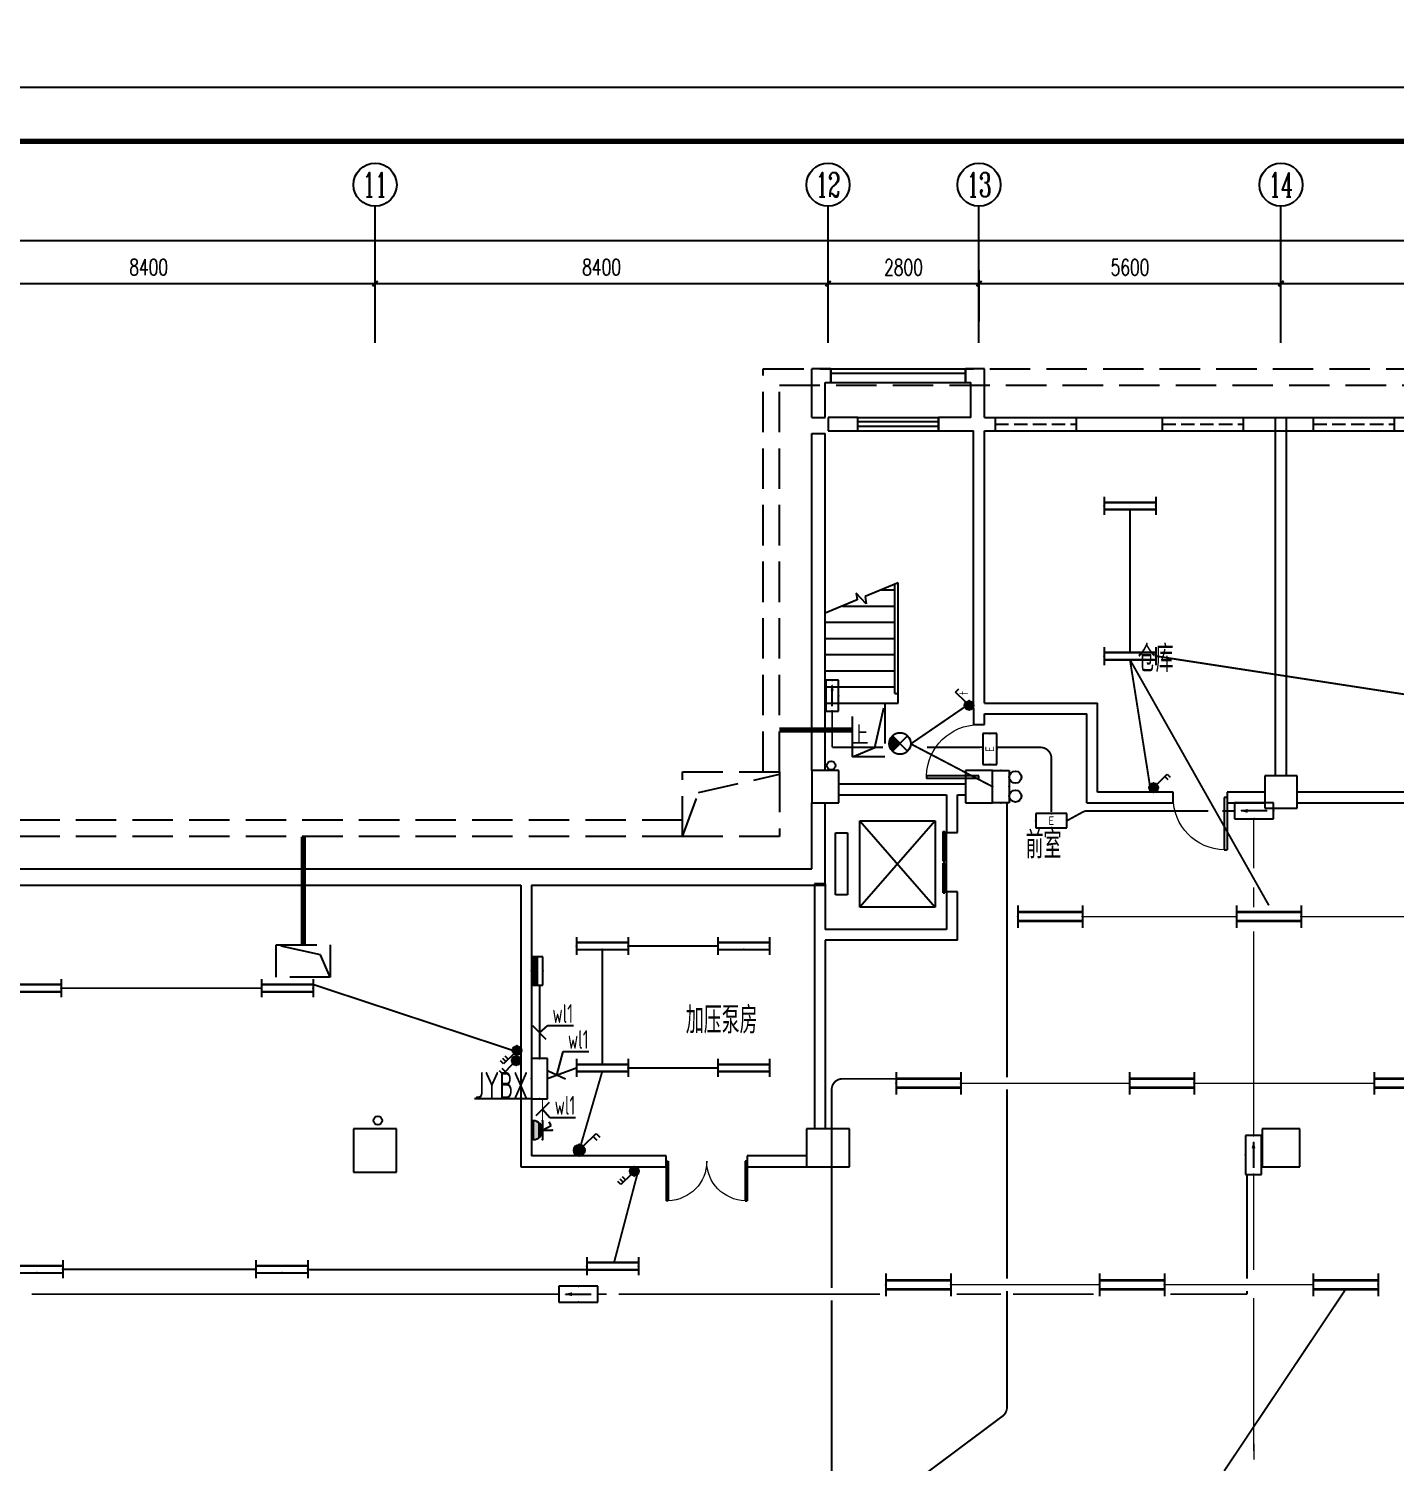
# Model space of a CAD drawing. Extents: x 2166032 to 5302137, y 581493 to 2416206.
# Drawn here: x 2491657 to 2517003, y 1275683 to 1302278 of the extents above; entities that cross this region are included whole.
import ezdxf
from ezdxf.enums import TextEntityAlignment as Align

# ---------------------------------------------------------------- set-up
doc = ezdxf.new("R2010")
doc.units = 0
doc.header["$LTSCALE"] = 1000
doc.header["$MEASUREMENT"] = 0
doc.linetypes.add('DASH', pattern=[0.35, 0.25, -0.1])
for name, color, linetype in [('AXIS', 3, 'Continuous'), ('AXIS_TEXT', 7, 'Continuous'), ('COLUMN', 2, 'Continuous'), ('DIM-照明', 3, 'Continuous'), ('DIM_SYMB', 3, 'Continuous'), ('EQUIP-动力', 3, 'Continuous'), ('EQUIP-照明', 3, 'Continuous'), ('EQUIP-箱柜', 3, 'Continuous'), ('LVTRY', 8, 'Continuous'), ('PUB_TEXT', 7, 'Continuous'), ('PUB_TITLE', 137, 'Continuous'), ('STAIR', 8, 'Continuous'), ('TEL_TEXT', 7, 'Continuous'), ('WALL', 8, 'Continuous'), ('WINDOW', 8, 'Continuous'), ('WIRE-应急', 6, 'DASH'), ('WIRE-照明', 1, 'Continuous'), ('地沟', 8, 'Continuous'), ('屋面', 151, 'Continuous')]:
    doc.layers.add(name, color=color, linetype=linetype)
doc.styles.add('_TCH_AXIS', font='complex_.ttf')
doc.styles.add('_TCH_DIM', font='tssdeng.shx', dxfattribs={"bigfont": 'tssdchn.shx'})
doc.styles.add('_TCH_LABEL', font='!tssdeng.shx', dxfattribs={"bigfont": '!tssdchn.shx'})
doc.styles.add('_TEL_DIM', font='@tssdeng.shx', dxfattribs={"width": 0.8, "height": 3.5, "bigfont": '!tssdchn.shx'})
doc.styles.add('COMPLEX', font='complex_.ttf')
doc.styles.add('DIM_FONT', font='simplex_.ttf', dxfattribs={"width": 0.7})
doc.styles.get("Standard").update_dxf_attribs({"font": 'tssdeng.shx', "bigfont": 'tssdchn.shx'})
doc.styles.add('TSSD_REIN', font='tssdeng.shx', dxfattribs={"width": 0.7, "bigfont": 'tssdchn.shx'})
doc.dimstyles.new('DIMN', dxfattribs={"dimtxt": 300, "dimasz": 100, "dimexe": 250, "dimexo": 300, "dimgap": 150, "dimtad": 1, "dimdec": 0, "dimzin": 0, "dimdsep": 46, "dimtxsty": 'DIM_FONT', "dimblk": 'ARCHTICK', "dimcen": 0.09, "dimclrt": 7, "dimazin": 2, "dimtfac": 1, "dimtdec": 0, "dimtix": 1, "dimtmove": 2, "dimatfit": 3, "dimldrblk": 'ARCHTICK', "dimfxl": 1, "dimtolj": 1, "dimtzin": 0, "dimarcsym": 0})

# ---------------------------------------------------------------- blocks, each defined once
blk = doc.blocks.new('$equip$00001160')
for p, q in [((-1.2, 0.417), (-1.2, -0.417)), ((-1.2, 0.167), (1.2, 0.167)), ((1.2, 0.417), (1.2, -0.417)), ((-1.2, -0.167), (1.2, -0.167))]:
    blk.add_line(p, q)
at = {"const_width": 0.1}
for points in [[(-1.2, 0.167), (1.2, 0.167)], [(-1.2, -0.167), (1.2, -0.167)]]:
    blk.add_lwpolyline(points, dxfattribs=at)
at = {"layer": 'EQUIP-照明'}
for p in [(-1.2, 0), (0, 0.167), (1.2, 0), (0, -0.167)]:
    blk.add_point(p, dxfattribs=at)
at = {"layer": 'EQUIP-照明', "flags": 9}
blk.add_attdef('A', (0, 0), '', height=0.00002, dxfattribs=at)
blk = doc.blocks.new('$equip$00001190')
for p, q in [((-0.354, 0.354), (0.354, -0.354)), ((-0.354, -0.354), (0.354, 0.354))]:
    blk.add_line(p, q)
blk.add_circle((0, 0), 0.5)
for points in [[(-0.177, -0.177), (-0.483, 0.129), (0, 0), (-0.354, 0.354)], [(-0.306, -0.306), (-0.483, -0.129), (-0.177, -0.177), (-0.483, 0.129)], [(-0.354, -0.354), (-0.354, -0.354), (-0.306, -0.306), (-0.483, -0.129)]]:
    blk.add_solid(points)
at = {"flags": 9}
blk.add_attdef('A', (0, 0), '', height=0.00002, dxfattribs=at)
blk = doc.blocks.new('$equip$00001687')
for p, q in [((0.72, 0.6), (-0.72, 0.6)), ((-0.72, 0.6), (-0.72, 0)), ((0.72, 0), (0.72, 0.6)), ((-0.72, 0), (0.72, 0))]:
    blk.add_line(p, q)
at = {"color": 7}
blk.add_line((-0.48, 0.3), (0.48, 0.3), dxfattribs=at)
for p in [(0, 0.6), (-0.72, 0.3), (0, 0), (0.72, 0.3)]:
    blk.add_point(p)
blk.add_solid([(0.24, 0.228), (0.528, 0.3), (0.24, 0.372)])
at = {"layer": 'TEL_TEXT', "style": '_TEL_DIM', "flags": 1}
blk.add_attdef('A', text='', height=0.00002, dxfattribs=at).set_placement((0, 0), align=Align.MIDDLE_CENTER)
blk = doc.blocks.new('$equip$00001822')
for p, q in [((0.147, 0.356), (0.625, 0.833)), ((0.625, 0.833), (0.766, 0.692))]:
    blk.add_line(p, q)
blk.add_circle((0, 0.208), 0.208)
for p in [(-0.208, 0.208), (-0.015, 0.001), (0, 0.417), (0.208, 0.208)]:
    blk.add_point(p)
for points in [[(-0.18, 0.313), (0.18, 0.313), (-0.208, 0.208), (0.208, 0.208)], [(-0.18, 0.104), (0.18, 0.104), (-0.208, 0.208), (0.208, 0.208)], [(-0.104, 0.389), (0.104, 0.389), (-0.18, 0.313), (0.18, 0.313)], [(-0.104, 0.028), (0.104, 0.028), (-0.18, 0.104), (0.18, 0.104)], [(0, 0.417), (0, 0.417), (-0.104, 0.389), (0.104, 0.389)], [(0, 0), (0, 0), (-0.104, 0.028), (0.104, 0.028)]]:
    blk.add_solid(points)
at = {"color": 7, "style": '_TEL_DIM'}
blk.add_attdef('$TEXT$', text='', height=0.4, dxfattribs=at).set_placement((0.581, 0.465), align=Align.MIDDLE_CENTER)
at = {"color": 7, "style": '_TEL_DIM', "flags": 1}
blk.add_attdef('A', text='', height=0.00002, dxfattribs=at).set_placement((0, 0), align=Align.MIDDLE_CENTER)
blk = doc.blocks.new('$equip$00001963')
for p, q in [((0.147, 0.356), (0.625, 0.833)), ((0.512, 0.72), (0.653, 0.579)), ((0.625, 0.833), (0.766, 0.692))]:
    blk.add_line(p, q)
blk.add_circle((0, 0.208), 0.208)
for p in [(-0.208, 0.208), (0, 0.417), (0, 0), (0.208, 0.208)]:
    blk.add_point(p)
for points in [[(-0.18, 0.313), (0.18, 0.313), (-0.208, 0.208), (0.208, 0.208)], [(-0.18, 0.104), (0.18, 0.104), (-0.208, 0.208), (0.208, 0.208)], [(-0.104, 0.389), (0.104, 0.389), (-0.18, 0.313), (0.18, 0.313)], [(-0.104, 0.028), (0.104, 0.028), (-0.18, 0.104), (0.18, 0.104)], [(0, 0.417), (0, 0.417), (-0.104, 0.389), (0.104, 0.389)], [(0, 0), (0, 0), (-0.104, 0.028), (0.104, 0.028)]]:
    blk.add_solid(points)
at = {"layer": 'TEL_TEXT', "style": '_TEL_DIM', "flags": 1}
blk.add_attdef('A', text='', height=0.00002, dxfattribs=at).set_placement((0, 0), align=Align.MIDDLE_CENTER)
blk = doc.blocks.new('$equip$00001413')
for p, q in [((0.75, 0.6), (-0.75, 0.6)), ((-0.75, 0.6), (-0.75, 0)), ((0.75, 0), (0.75, 0.6)), ((-0.75, 0), (0.75, 0))]:
    blk.add_line(p, q)
for p in [(0, 0.6), (-0.75, 0.3), (0, 0), (0.75, 0.3)]:
    blk.add_point(p)
at = {"style": '_TCH_LABEL', "flags": 9}
blk.add_attdef('A', (0, 0), '', height=0.00002, dxfattribs=at)
blk = doc.blocks.new('*X106')
at = {"color": 0}
for p, q in [((-250, 33), (-183, 100)), ((-250, 68), (-218, 100)), ((-247, 0), (-147, 100)), ((-212, 0), (-112, 100)), ((-177, 0), (-77, 100)), ((-141, 0), (-41, 100)), ((-106, 0), (-6, 100)), ((-71, 0), (29, 100)), ((-35, 0), (65, 100)), ((0, 0), (100, 100)), ((35, 0), (135, 100)), ((71, 0), (171, 100)), ((106, 0), (206, 100)), ((141, 0), (241, 100)), ((177, 0), (250, 73)), ((212, 0), (250, 38)), ((247, 0), (250, 3))]:
    blk.add_line(p, q, dxfattribs=at)
blk = doc.blocks.new('$equip$00001414')
for p, q in [((0.75, 0.6), (-0.75, 0.6)), ((-0.75, 0.6), (-0.75, 0)), ((-0.75, 0.3), (0.75, 0.3)), ((-0.75, 0), (0.75, 0)), ((0.75, 0), (0.75, 0.6))]:
    blk.add_line(p, q)
at = {"const_width": 0.3}
blk.add_lwpolyline([(-0.75, 0.15), (0.75, 0.15)], dxfattribs=at)
for p in [(-0.75, 0.3), (0, 0.6), (0, 0), (0.75, 0.3)]:
    blk.add_point(p)
at = {"xscale": 0.00300000000061118, "yscale": 0.00300000000061118, "zscale": 0.003}
blk.add_blockref('*X106', (0, 0), dxfattribs=at)
at = {"style": '_TCH_LABEL', "flags": 9}
blk.add_attdef('A', (0, 0), '', height=0.00002, dxfattribs=at)
blk = doc.blocks.new('$equip$00001493')
for p, q in [((-0.255, 1.052), (-0.441, 0.931)), ((0, 0.589), (-0.255, 1.052)), ((0, 0.589), (0, 1.089)), ((-0.5, 0.589), (0.5, 0.589)), ((-0.5, 0.089), (0.5, 0.089)), ((-0.5, 0.089), (-0.5, -0.011)), ((0.5, 0.089), (0.5, -0.011))]:
    blk.add_line(p, q)
blk.add_arc((0, 0.09), 0.5, 0, 180)
for points in [[(0.433, 0.339), (-0.433, 0.339), (0.5, 0.089), (-0.5, 0.089)], [(0.25, 0.522), (-0.25, 0.522), (0.433, 0.339), (-0.433, 0.339)], [(0, 0.589), (0, 0.589), (0.25, 0.522), (-0.25, 0.522)]]:
    blk.add_solid(points)
at = {"layer": 'EQUIP-照明'}
for p in [(0, 1.089), (-0.5, 0.589), (0, 0.089), (0.5, 0.589)]:
    blk.add_point(p, dxfattribs=at)
at = {"layer": 'EQUIP-照明', "flags": 9}
blk.add_attdef('A', (0, 0), '', height=0.00002, dxfattribs=at)
blk = doc.blocks.new('$equip$00001686')
for p, q in [((0.72, 0.6), (-0.72, 0.6)), ((-0.72, 0.6), (-0.72, 0)), ((0.72, 0), (0.72, 0.6)), ((-0.72, 0), (0.72, 0))]:
    blk.add_line(p, q)
at = {"color": 7}
blk.add_line((-0.48, 0.3), (0.48, 0.3), dxfattribs=at)
for p in [(0, 0.6), (-0.72, 0.3), (0, 0), (0.72, 0.3)]:
    blk.add_point(p)
blk.add_solid([(-0.24, 0.228), (-0.528, 0.3), (-0.24, 0.372)])
at = {"layer": 'TEL_TEXT', "style": '_TEL_DIM', "flags": 1}
blk.add_attdef('A', text='', height=0.00002, dxfattribs=at).set_placement((0, 0), align=Align.MIDDLE_CENTER)
blk = doc.blocks.new('$equip$00001964')
for p, q in [((0.147, 0.356), (0.625, 0.833)), ((0.512, 0.72), (0.653, 0.579)), ((0.625, 0.833), (0.766, 0.692)), ((0.399, 0.607), (0.54, 0.466))]:
    blk.add_line(p, q)
blk.add_circle((0, 0.208), 0.208)
for p in [(-0.208, 0.208), (0, 0.417), (0, 0), (0.208, 0.208)]:
    blk.add_point(p)
for points in [[(-0.18, 0.313), (0.18, 0.313), (-0.208, 0.208), (0.208, 0.208)], [(-0.18, 0.104), (0.18, 0.104), (-0.208, 0.208), (0.208, 0.208)], [(-0.104, 0.389), (0.104, 0.389), (-0.18, 0.313), (0.18, 0.313)], [(-0.104, 0.028), (0.104, 0.028), (-0.18, 0.104), (0.18, 0.104)], [(0, 0.417), (0, 0.417), (-0.104, 0.389), (0.104, 0.389)], [(0, 0), (0, 0), (-0.104, 0.028), (0.104, 0.028)]]:
    blk.add_solid(points)
at = {"layer": 'TEL_TEXT', "style": '_TEL_DIM', "flags": 1}
blk.add_attdef('A', text='', height=0.00002, dxfattribs=at).set_placement((0, 0), align=Align.MIDDLE_CENTER)
blk = doc.blocks.new('$equip_U$00000006')
at = {"color": 3}
for p, q in [((-0.6, 0.624), (0.6, 0.624)), ((-0.6, 0), (-0.6, 0.624)), ((0.6, 0.624), (0.6, 0)), ((0.6, 0), (-0.6, 0))]:
    blk.add_line(p, q, dxfattribs=at)
for centre in [(-0.35, 0.849), (0.35, 0.849)]:
    blk.add_circle(centre, 0.225, dxfattribs=at)
at = {"style": '_TEL_DIM', "flags": 1}
blk.add_attdef('A', text='', height=0.00002, dxfattribs=at).set_placement((0, 0), align=Align.MIDDLE_CENTER)
blk = doc.blocks.new('$equip_U$00000175(20081108-2321)')
for p in [(0, 0.624), (-0.6, 0.312), (0, 0), (0.6, 0.312)]:
    blk.add_point(p)
blk.add_blockref('$equip_U$00000006', (0, 0))
at = {"color": 7, "style": '_TEL_DIM', "flags": 1}
blk.add_attdef('A', text='', height=0.000025, dxfattribs=at).set_placement((0, 0), align=Align.MIDDLE_CENTER)
blk = doc.blocks.new('$equip_U$00000184(许虹剑)')
for p in [(-0.35, 1.074), (0.35, 1.074), (-0.6, 0.312), (0, 0), (0.6, 0.312)]:
    blk.add_point(p)
blk.add_blockref('$equip_U$00000175(20081108-2321)', (0, 0))
at = {"color": 7, "style": '_TEL_DIM', "flags": 1}
blk.add_attdef('A', text='', height=0.000025, dxfattribs=at).set_placement((0, 0), align=Align.MIDDLE_CENTER)
blk = doc.blocks.new('$equip_U$00000360(20081108-2321)')
at = {"ltscale": 5}
for p in [(-0.35, 1.074), (0.35, 1.074), (-0.6, 0.312), (0, 0), (0.6, 0.312)]:
    blk.add_point(p, dxfattribs=at)
blk.add_blockref('$equip_U$00000184(许虹剑)', (0, 0), dxfattribs=at)
at = {"color": 7, "style": '_TEL_DIM', "flags": 1}
blk.add_attdef('A', text='', height=0.000025, dxfattribs=at).set_placement((0, 0), align=Align.MIDDLE_CENTER)
blk = doc.blocks.new('$equip$00001776')
for p, q in [((0.72, 0.66), (-0.72, 0.66)), ((-0.72, 0.66), (-0.72, 0)), ((-0.72, 0), (0.72, 0)), ((0.72, 0), (0.72, 0.66))]:
    blk.add_line(p, q)
for p in [(-0.72, 0.33), (0, 0.66), (0, 0), (0.72, 0.33)]:
    blk.add_point(p)
at = {"color": 7, "style": '_TEL_DIM'}
blk.add_attdef('$TEXT$', text='', height=0.4, dxfattribs=at).set_placement((0, 0.33), align=Align.MIDDLE_CENTER)
at = {"color": 7, "style": '_TEL_DIM', "flags": 1}
blk.add_attdef('A', text='', height=0.00002, dxfattribs=at).set_placement((0, 0), align=Align.MIDDLE_CENTER)
blk = doc.blocks.new('_ArchTick')
at = {"color": 0, "linetype": 'ByBlock', "const_width": 0.4}
blk.add_lwpolyline([(-0.5, -0.5), (0.5, 0.5)], dxfattribs=at)
blk = doc.blocks.new('*D2773')
at = {"layer": 'AXIS', "color": 0, "lineweight": -2}
for p, q in [((2489682, 1296848), (2489682, 1297800)), ((2498082, 1296848), (2498082, 1297800)), ((2489682, 1297550), (2498082, 1297550))]:
    blk.add_line(p, q, dxfattribs=at)
at = {"layer": 'Defpoints', "color": 0}
for p in [(2498082, 1297550), (2489682, 1296548), (2498082, 1296548)]:
    blk.add_point(p, dxfattribs=at)
at = {"layer": 'AXIS', "color": 0, "lineweight": -2, "xscale": 100, "yscale": 100, "zscale": 100, "rotation": 180}
blk.add_blockref('_ArchTick', (2489682, 1297550), dxfattribs=at)
at = {"layer": 'AXIS', "color": 0, "lineweight": -2, "xscale": 100, "yscale": 100, "zscale": 100}
blk.add_blockref('_ArchTick', (2498082, 1297550), dxfattribs=at)
at = {"layer": 'AXIS', "color": 7, "insert": (2493882, 1297854), "char_height": 300, "attachment_point": 5, "style": 'DIM_FONT'}
blk.add_mtext('\\A1;8400', dxfattribs=at)
blk = doc.blocks.new('*D2774')
at = {"layer": 'AXIS', "color": 0, "lineweight": -2}
for p, q in [((2498082, 1296848), (2498082, 1297800)), ((2506482, 1296848), (2506482, 1297800)), ((2498082, 1297550), (2506482, 1297550))]:
    blk.add_line(p, q, dxfattribs=at)
at = {"layer": 'Defpoints', "color": 0}
for p in [(2506482, 1297550), (2498082, 1296548), (2506482, 1296548)]:
    blk.add_point(p, dxfattribs=at)
at = {"layer": 'AXIS', "color": 0, "lineweight": -2, "xscale": 100, "yscale": 100, "zscale": 100, "rotation": 180}
blk.add_blockref('_ArchTick', (2498082, 1297550), dxfattribs=at)
at = {"layer": 'AXIS', "color": 0, "lineweight": -2, "xscale": 100, "yscale": 100, "zscale": 100}
blk.add_blockref('_ArchTick', (2506482, 1297550), dxfattribs=at)
at = {"layer": 'AXIS', "color": 7, "insert": (2502282, 1297854), "char_height": 300, "attachment_point": 5, "style": 'DIM_FONT'}
blk.add_mtext('\\A1;8400', dxfattribs=at)
blk = doc.blocks.new('*D2775')
at = {"layer": 'AXIS', "color": 0, "lineweight": -2}
for p, q in [((2506482, 1296848), (2506482, 1297800)), ((2509282, 1296848), (2509282, 1297800)), ((2506482, 1297550), (2509282, 1297550))]:
    blk.add_line(p, q, dxfattribs=at)
at = {"layer": 'Defpoints', "color": 0}
for p in [(2509282, 1297550), (2506482, 1296548), (2509282, 1296548)]:
    blk.add_point(p, dxfattribs=at)
at = {"layer": 'AXIS', "color": 0, "lineweight": -2, "xscale": 100, "yscale": 100, "zscale": 100, "rotation": 180}
blk.add_blockref('_ArchTick', (2506482, 1297550), dxfattribs=at)
at = {"layer": 'AXIS', "color": 0, "lineweight": -2, "xscale": 100, "yscale": 100, "zscale": 100}
blk.add_blockref('_ArchTick', (2509282, 1297550), dxfattribs=at)
at = {"layer": 'AXIS', "color": 7, "insert": (2507882, 1297851), "char_height": 300, "attachment_point": 5, "style": 'DIM_FONT'}
blk.add_mtext('\\A1;2800', dxfattribs=at)
blk = doc.blocks.new('*D2776')
at = {"layer": 'AXIS', "color": 0, "lineweight": -2}
for p, q in [((2509282, 1296848), (2509282, 1297800)), ((2514882, 1296848), (2514882, 1297800)), ((2509282, 1297550), (2514882, 1297550))]:
    blk.add_line(p, q, dxfattribs=at)
at = {"layer": 'Defpoints', "color": 0}
for p in [(2514882, 1297550), (2509282, 1296548), (2514882, 1296548)]:
    blk.add_point(p, dxfattribs=at)
at = {"layer": 'AXIS', "color": 0, "lineweight": -2, "xscale": 100, "yscale": 100, "zscale": 100, "rotation": 180}
blk.add_blockref('_ArchTick', (2509282, 1297550), dxfattribs=at)
at = {"layer": 'AXIS', "color": 0, "lineweight": -2, "xscale": 100, "yscale": 100, "zscale": 100}
blk.add_blockref('_ArchTick', (2514882, 1297550), dxfattribs=at)
at = {"layer": 'AXIS', "color": 7, "insert": (2512082, 1297851), "char_height": 300, "attachment_point": 5, "style": 'DIM_FONT'}
blk.add_mtext('\\A1;5600', dxfattribs=at)
blk = doc.blocks.new('*D2777')
at = {"layer": 'AXIS', "color": 0, "lineweight": -2}
for p, q in [((2514882, 1296848), (2514882, 1297800)), ((2521482, 1296848), (2521482, 1297800)), ((2514882, 1297550), (2521482, 1297550))]:
    blk.add_line(p, q, dxfattribs=at)
at = {"layer": 'Defpoints', "color": 0}
for p in [(2521482, 1297550), (2514882, 1296548), (2521482, 1296548)]:
    blk.add_point(p, dxfattribs=at)
at = {"layer": 'AXIS', "color": 0, "lineweight": -2, "xscale": 100, "yscale": 100, "zscale": 100, "rotation": 180}
blk.add_blockref('_ArchTick', (2514882, 1297550), dxfattribs=at)
at = {"layer": 'AXIS', "color": 0, "lineweight": -2, "xscale": 100, "yscale": 100, "zscale": 100}
blk.add_blockref('_ArchTick', (2521482, 1297550), dxfattribs=at)
at = {"layer": 'AXIS', "color": 7, "insert": (2518182, 1297851), "char_height": 300, "attachment_point": 5, "style": 'DIM_FONT'}
blk.add_mtext('\\A1;6600', dxfattribs=at)
blk = doc.blocks.new('*D2779')
at = {"layer": 'AXIS', "color": 0, "lineweight": -2}
for p, q in [((2446282, 1297148), (2446282, 1298600)), ((2523912, 1297148), (2523912, 1298600)), ((2446282, 1298350), (2523912, 1298350))]:
    blk.add_line(p, q, dxfattribs=at)
at = {"layer": 'Defpoints', "color": 0}
for p in [(2523912, 1298350), (2446282, 1296848), (2523912, 1296848)]:
    blk.add_point(p, dxfattribs=at)
at = {"layer": 'AXIS', "color": 0, "lineweight": -2, "xscale": 100, "yscale": 100, "zscale": 100, "rotation": 180}
blk.add_blockref('_ArchTick', (2446282, 1298350), dxfattribs=at)
at = {"layer": 'AXIS', "color": 0, "lineweight": -2, "xscale": 100, "yscale": 100, "zscale": 100}
blk.add_blockref('_ArchTick', (2523912, 1298350), dxfattribs=at)
at = {"layer": 'AXIS', "color": 7, "insert": (2485097, 1298651), "char_height": 300, "attachment_point": 5, "style": 'DIM_FONT'}
blk.add_mtext('\\A1;77630', dxfattribs=at)
blk = doc.blocks.new('$DorLib2D$00000001')
for p, q in [((0.45, 0.975), (0.5, 0.975)), ((0.45, 0), (0.45, 0.975)), ((0.5, 0), (0.5, 0.975)), ((0.5, 0), (0.45, 0))]:
    blk.add_line(p, q)
at = {"lineweight": 13}
blk.add_arc((0.475, 0), 0.975, 91.4693, 180, dxfattribs=at)
blk = doc.blocks.new('_AXISO')
blk.add_circle((0, 0), 0.5)
at = {"layer": 'AXIS_TEXT', "style": 'COMPLEX', "width": 1.171875}
blk.add_attdef('A', text='', height=0.56, dxfattribs=at).set_placement((-0.25, -0.28), (0.25, -0.28), align=Align.FIT)
blk = doc.blocks.new('$TCHSYS$WIN2D')
for p, q in [((-0.5, 0.5), (0.5, 0.5)), ((-0.5, 0.5), (-0.5, -0.5)), ((0.5, 0.5), (0.5, -0.5)), ((0.5, 0.167), (-0.5, 0.167)), ((0.5, -0.167), (-0.5, -0.167)), ((-0.5, -0.5), (0.5, -0.5))]:
    blk.add_line(p, q)
blk = doc.blocks.new('$TCHSYS$LDOR22D')
for p, q in [((-0.517, 0.833), (-0.017, 0.833)), ((-0.517, 0.833), (-0.517, 0.667)), ((-0.017, 0.833), (-0.017, 0.667)), ((0.017, 0.833), (0.017, 0.667)), ((0.017, 0.833), (0.517, 0.833)), ((0.517, 0.833), (0.517, 0.667)), ((-0.517, 0.667), (-0.017, 0.667)), ((-0.5, 0.5), (0.5, 0.5)), ((0.017, 0.667), (0.517, 0.667))]:
    blk.add_line(p, q)
blk = doc.blocks.new('$DorLib2D$00000002')
for p, q in [((-0.5, 0), (-0.5, 0.4875)), ((-0.475, 0.4875), (-0.5, 0.4875)), ((-0.475, 0), (-0.475, 0.4875)), ((0.475, 0), (0.475, 0.4875)), ((0.475, 0.4875), (0.5, 0.4875)), ((0.5, 0), (0.5, 0.4875)), ((-0.5, 0), (-0.475, 0)), ((0.5, 0), (0.475, 0))]:
    blk.add_line(p, q)
at = {"lineweight": 13}
for centre, start, end in [((-0.4875, 0), 0, 88.53072), ((0.4875, 0), 91.46928, 180)]:
    blk.add_arc(centre, 0.4875, start, end, dxfattribs=at)

msp = doc.modelspace()

# ---------------------------------------------------------------- linework, layer by layer
at = {"color": 3}
msp.add_line((2500981.7, 1282426.4), (2499922.7, 1282426.4), dxfattribs=at)
msp.add_circle((2604640.5, 1020101.3), 438608.5)
at = {"layer": 'AXIS'}
for p, q in [((2498081.7, 1296452.3), (2498081.7, 1298983.4)), ((2506481.7, 1296452.3), (2506481.7, 1298983.4)), ((2509281.7, 1296452.3), (2509281.7, 1298983.4)), ((2514881.7, 1296452.3), (2514881.7, 1298983.4))]:
    msp.add_line(p, q, dxfattribs=at)
at = {"layer": 'COLUMN'}
for p, q in [((2506681.7, 1288517.4), (2506181.7, 1288517.4)), ((2506181.7, 1288517.4), (2506181.7, 1287917.4)), ((2506681.7, 1287917.4), (2506681.7, 1288517.4)), ((2509531.7, 1288517.4), (2509031.7, 1288517.4)), ((2509031.7, 1288517.4), (2509031.7, 1287917.4)), ((2509531.7, 1287917.4), (2509531.7, 1288517.4)), ((2515181.7, 1288417.4), (2514581.7, 1288417.4)), ((2514581.7, 1288417.4), (2514581.7, 1287817.4)), ((2515181.7, 1287817.4), (2515181.7, 1288417.4)), ((2506181.7, 1287917.4), (2506681.7, 1287917.4)), ((2509031.7, 1287917.4), (2509531.7, 1287917.4)), ((2514581.7, 1287817.4), (2515181.7, 1287817.4)), ((2498480.1, 1281867.4), (2497680.1, 1281867.4)), ((2497680.1, 1281867.4), (2497680.1, 1281067.4)), ((2498480.1, 1281067.4), (2498480.1, 1281867.4)), ((2506882.4, 1281867.4), (2506082.5, 1281867.4)), ((2506082.5, 1281867.4), (2506082.5, 1281167.4)), ((2506882.4, 1281167.4), (2506882.4, 1281867.4)), ((2515231.7, 1281867.4), (2514531.7, 1281867.4)), ((2514531.7, 1281867.4), (2514531.7, 1281167.4)), ((2515231.7, 1281167.4), (2515231.7, 1281867.4)), ((2506082.5, 1281167.4), (2506882.4, 1281167.4)), ((2514531.7, 1281167.4), (2515231.7, 1281167.4)), ((2497680.1, 1281067.4), (2498480.1, 1281067.4))]:
    msp.add_line(p, q, dxfattribs=at)
at = {"layer": 'DIM-照明'}
for p, q in [((2501255.4, 1283529.7), (2501007.9, 1283777.2)), ((2501612, 1282791.8), (2501294, 1282937.9)), ((2501311.5, 1282359.8), (2501064, 1282112.3))]:
    msp.add_line(p, q, dxfattribs=at)
for points in [[(2501131.7, 1283653.4), (2501282.8, 1283783.5)], [(2501282.8, 1283783.5), (2501759.3, 1283783.5)], [(2501453, 1282864.8), (2501570.2, 1283302.4)], [(2501570.2, 1283302.4), (2502046.7, 1283302.4)], [(2501187.8, 1282236), (2501323.8, 1282080.9)], [(2501323.8, 1282080.9), (2501800.4, 1282080.9)]]:
    msp.add_lwpolyline(points, dxfattribs=at)
at = {"layer": 'DIM_SYMB'}
msp.add_lwpolyline([(2507056.7, 1289443.4, 0, 0, 0), (2507056.7, 1290793.4, 80, 0, 0), (2507056.7, 1291093.4, 0, 0, 0)], format="xyseb", dxfattribs=at)
at = {"layer": 'LVTRY'}
for p, q in [((2506531.7, 1295967.4), (2509031.7, 1295967.4)), ((2506531.7, 1295887.4), (2509031.7, 1295887.4)), ((2506531.7, 1295717.4), (2509031.7, 1295717.4))]:
    msp.add_line(p, q, dxfattribs=at)
at = {"layer": 'PUB_TITLE'}
msp.add_lwpolyline([(2433582.7, 1241787.6), (2538682.7, 1241787.6), (2538682.7, 1301187.6), (2433582.7, 1301187.6)], close=True, dxfattribs=at)
at = {"layer": 'PUB_TITLE', "const_width": 100}
msp.add_lwpolyline([(2436082.7, 1242787.6), (2537682.7, 1242787.6), (2537682.7, 1300187.6), (2436082.7, 1300187.6)], close=True, dxfattribs=at)
at = {"layer": 'STAIR'}
for p, q in [((2507781.7, 1292000.5), (2507171.1, 1291744.4)), ((2507781.7, 1289947.4), (2507781.7, 1292000.5)), ((2507781.7, 1289947.4), (2507781.7, 1292000.5)), ((2507189.3, 1291610.6), (2507006.7, 1291808.1)), ((2507006.7, 1291808.1), (2507023.8, 1291682.6)), ((2507171.1, 1291744.4), (2507189.3, 1291610.6)), ((2507464.3, 1291867.4), (2507721.7, 1291867.4)), ((2507721.7, 1289947.4), (2507721.7, 1291975.3)), ((2507023.8, 1291682.6), (2506431.7, 1291434.2)), ((2506749.1, 1291567.4), (2507721.7, 1291567.4)), ((2506431.7, 1289767.4), (2506431.7, 1291434.2)), ((2506431.7, 1291267.4), (2507721.7, 1291267.4)), ((2506431.7, 1290967.4), (2507721.7, 1290967.4)), ((2506431.7, 1290667.4), (2507721.7, 1290667.4)), ((2506431.7, 1290367.4), (2507721.7, 1290367.4)), ((2506431.7, 1290067.4), (2507721.7, 1290067.4)), ((2507721.7, 1289947.4), (2507781.7, 1289947.4)), ((2507781.7, 1289767.4), (2507781.7, 1289947.4)), ((2506431.7, 1289767.4), (2507781.7, 1289767.4)), ((2507069.7, 1287583.8), (2508469.7, 1287583.8)), ((2507069.7, 1285983.8), (2507069.7, 1287583.8)), ((2507069.7, 1287583.8), (2508469.7, 1285983.8)), ((2508469.7, 1287583.8), (2507069.7, 1285983.8)), ((2508469.7, 1287583.8), (2508469.7, 1285983.8)), ((2506619.7, 1287358.8), (2506844.7, 1287358.8)), ((2506619.7, 1286208.8), (2506619.7, 1287358.8)), ((2506844.7, 1287358.8), (2506844.7, 1286208.8)), ((2506844.7, 1286208.8), (2506619.7, 1286208.8)), ((2508469.7, 1285983.8), (2507069.7, 1285983.8))]:
    msp.add_line(p, q, dxfattribs=at)
at = {"layer": 'WALL'}
for p, q in [((2506181.7, 1295067.4), (2506181.7, 1295967.4)), ((2506531.9, 1295967.4), (2506181.7, 1295967.4)), ((2506531.9, 1295717.4), (2506531.9, 1295967.4)), ((2509381.7, 1295967.4), (2509031.9, 1295967.4)), ((2509031.9, 1295967.4), (2509031.9, 1295717.4)), ((2509381.7, 1295067.4), (2509381.7, 1295967.4)), ((2506431.7, 1295067.4), (2506431.7, 1295717.4)), ((2506431.7, 1295717.4), (2506531.9, 1295717.4)), ((2509031.9, 1295717.4), (2509131.7, 1295717.4)), ((2509131.7, 1295067.4), (2509131.7, 1295717.4)), ((2506181.7, 1295067.4), (2506431.7, 1295067.4)), ((2507031.7, 1295067.4), (2506481.7, 1295067.4)), ((2506481.7, 1295067.4), (2506481.7, 1294817.4)), ((2507031.7, 1294817.4), (2507031.7, 1295067.4)), ((2509131.7, 1295067.4), (2508531.7, 1295067.4)), ((2508531.7, 1295067.4), (2508531.7, 1294817.4)), ((2509381.7, 1295067.4), (2522084.5, 1295067.4)), ((2514781.7, 1288417.4), (2514781.7, 1295067.4)), ((2514781.7, 1295067.4), (2514981.7, 1295067.4)), ((2514981.7, 1288417.4), (2514981.7, 1295067.4)), ((2506181.7, 1288517.4), (2506181.7, 1294767.4)), ((2506181.7, 1294767.4), (2506431.7, 1294767.4)), ((2506431.7, 1288517.4), (2506431.7, 1294767.4)), ((2506481.7, 1294817.4), (2507031.7, 1294817.4)), ((2508531.7, 1294817.4), (2509181.7, 1294817.4)), ((2509181.7, 1289667.4), (2509181.7, 1294817.4)), ((2509381.7, 1294817.4), (2521893.6, 1294817.4)), ((2509381.7, 1289767.4), (2509381.7, 1294817.4)), ((2509181.7, 1289667.4), (2509181.7, 1289367.4)), ((2509381.7, 1289767.4), (2511481.7, 1289767.4)), ((2511481.7, 1288117.4), (2511481.7, 1289767.4)), ((2509181.7, 1289367.4), (2509381.7, 1289367.4)), ((2509381.7, 1289367.4), (2509381.7, 1289567.4)), ((2509381.7, 1289567.4), (2511281.7, 1289567.4)), ((2511281.7, 1287917.4), (2511281.7, 1289567.4)), ((2506681.7, 1288267.4), (2508781.7, 1288267.4)), ((2506681.7, 1288067.4), (2508681.7, 1288067.4)), ((2508681.7, 1288067.4), (2508681.7, 1287367.4)), ((2508781.7, 1288267.4), (2509031.7, 1288267.4)), ((2508881.7, 1287367.4), (2508881.7, 1288067.4)), ((2508881.7, 1288067.4), (2509031.7, 1288067.4)), ((2512881.7, 1288117.4), (2511481.7, 1288117.4)), ((2512881.7, 1287917.4), (2512881.7, 1288117.4)), ((2514581.7, 1288117.4), (2513881.7, 1288117.4)), ((2513881.7, 1288117.4), (2513881.7, 1287917.4)), ((2519481.7, 1288117.4), (2515181.7, 1288117.4)), ((2506181.7, 1286692.4), (2506181.7, 1287917.4)), ((2506431.7, 1286392.4), (2506431.7, 1287917.4)), ((2511281.7, 1287917.4), (2512881.7, 1287917.4)), ((2513881.7, 1287917.4), (2514581.7, 1287917.4)), ((2515181.7, 1287917.4), (2519481.7, 1287917.4)), ((2508681.7, 1287367.4), (2508881.7, 1287367.4)), ((2464381.7, 1286692.4), (2500881.7, 1286692.4)), ((2500881.7, 1286692.4), (2506181.7, 1286692.4)), ((2506231.7, 1286417.4), (2506231.7, 1285467.4)), ((2506431.7, 1286417.4), (2506231.7, 1286417.4)), ((2506431.7, 1286417.4), (2506431.7, 1285567.4)), ((2464481.7, 1286392.4), (2500781.7, 1286392.4)), ((2500781.7, 1286392.4), (2500781.7, 1281167.4)), ((2500981.7, 1286392.4), (2506431.7, 1286392.4)), ((2500981.7, 1286392.4), (2500981.7, 1281367.4)), ((2508881.7, 1286267.4), (2508681.7, 1286267.4)), ((2508681.7, 1286267.4), (2508681.7, 1285567.4)), ((2508881.7, 1285367.4), (2508881.7, 1286267.4)), ((2506231.7, 1285467.4), (2506231.7, 1281867.4)), ((2508681.7, 1285567.4), (2506431.7, 1285567.4)), ((2506431.7, 1285367.4), (2506431.7, 1281867.4)), ((2508881.7, 1285367.4), (2506431.7, 1285367.4)), ((2503482.1, 1281367.4), (2500981.7, 1281367.4)), ((2503482.1, 1281167.4), (2503482.1, 1281367.4)), ((2506082.5, 1281367.4), (2504982.1, 1281367.4)), ((2504982.1, 1281367.4), (2504982.1, 1281167.4)), ((2500781.7, 1281167.4), (2503482.1, 1281167.4)), ((2504982.1, 1281167.4), (2506082.5, 1281167.4))]:
    msp.add_line(p, q, dxfattribs=at)
at = {"layer": 'WINDOW', "linetype": 'DASH'}
for p, q in [((2506531.9, 1295967.4), (2506531.9, 1295717.4)), ((2509031.9, 1295717.4), (2509031.9, 1295967.4)), ((2509581.3, 1295067.4, 800), (2509581.3, 1294817.4, 800)), ((2509581.3, 1294942.4, 800), (2511081.3, 1294942.4, 800)), ((2511081.3, 1295067.4, 800), (2511081.3, 1294817.4, 800)), ((2512681.3, 1295067.4, 800), (2512681.3, 1294817.4, 800)), ((2512681.3, 1294942.4, 800), (2514181.3, 1294942.4, 800)), ((2514181.3, 1295067.4, 800), (2514181.3, 1294817.4, 800)), ((2515481.5, 1295067.4, 800), (2515481.5, 1294817.4, 800)), ((2515481.5, 1294942.4, 800), (2516981.5, 1294942.4, 800)), ((2516981.5, 1295067.4, 800), (2516981.5, 1294817.4, 800))]:
    msp.add_line(p, q, dxfattribs=at)
at = {"layer": 'WIRE-应急', "linetype": 'DASH'}
for points, const_width in [([(2506558.6, 1289615.6), (2506558.6, 1288944.9)], 35), ([(2508016.4, 1289010.4), (2509056.7, 1289723)], 35), ([(2506558.6, 1288944.9), (2507504, 1288944.9)], 35), ([(2509531.7, 1288217.4), (2508016.4, 1289010.4)], 35), ([(2508316.5, 1288944.9), (2509350.3, 1288948.8)], 35), ([(2509800.1, 1287917.2), (2509800.1, 1284089.9)], 35), ([(2514023.2, 1287767.4), (2513796.2, 1287767.4)], 35), ([(2514373.3, 1286703), (2514373.3, 1287617.4)], 25), ([(2514373.3, 1285975.7), (2514373.3, 1286347.6)], 25), ([(2514373.3, 1281744.7), (2514373.3, 1285533.3)], 25), ([(2509800.1, 1284089.9), (2509800.1, 1282826.8)], 35), ([(2509800.1, 1282601.8), (2509800.1, 1279089)], 35), ([(2514253.1, 1279089), (2514253.1, 1281024.7)], 35), ([(2514373.3, 1279253.6), (2514373.3, 1281024.7)], 25), ([(2491713, 1278802.8), (2501491.1, 1278802.8)], 35), ([(2502211.1, 1278802.2), (2502375.6, 1278802.2)], 35), ([(2502600.6, 1278802.2), (2507444.4, 1278802.2)], 35), ([(2508869.4, 1278802.2), (2509687.6, 1278802.2)], 35), ([(2509914, 1278802.2), (2511407, 1278802.2)], 35), ([(2512832, 1278802.2), (2514253.1, 1278802.2)], 35), ([(2514253.1, 1278802.2), (2514253.1, 1278864)], 35), ([(2514379.4, 1275730.8), (2514373.3, 1278728.6)], 25)]:
    msp.add_lwpolyline(points, dxfattribs=dict(at, const_width=const_width))
at = {"layer": 'WIRE-应急', "linetype": 'DASH', "const_width": 35}
for points in [[(2509614.3, 1288945.1), (2510423.9, 1288945.1, -0.4142136), (2510623.9, 1288745.1), (2510623.9, 1287744)], [(2513537.8, 1287767.4), (2511296.1, 1287767.4, 0.125521), (2511200.3, 1287742.9), (2510911.9, 1287585.6)], [(2509800.1, 1278864), (2509800.1, 1276701.3, -0.2364953), (2509719.9, 1276541.1), (2507037.8, 1274536.3)]]:
    msp.add_lwpolyline(points, format="xyb", dxfattribs=at)
at = {"layer": 'WIRE-照明', "linetype": 'Continuous'}
for points, const_width in [([(2512081.7, 1293357.9), (2512081.7, 1290705.8)], 35), ([(2512463.7, 1288159), (2512081.7, 1290572.4)], 35), ([(2514657.8, 1286014.3), (2512081.7, 1290572.4)], 35), ([(2512561.7, 1290639.1), (2518181.9, 1289774.6)], 35), ([(2511203, 1285805.9), (2514057.8, 1285805.9)], 25), ([(2515257.8, 1285805.9), (2518112.6, 1285805.9)], 25), ([(2502294.2, 1285194.4), (2502294.2, 1283065.3)], 35), ([(2502774.2, 1285261.1), (2504439.2, 1285261.1)], 35), ([(2496934.7, 1284546.5), (2500640.9, 1283322.8)], 35), ([(2501131.7, 1283176.4), (2501131.7, 1284537.1)], 35), ([(2492261.7, 1284479.9), (2495974.7, 1284479.9)], 35), ([(2501281.7, 1282801.4), (2501814.2, 1282998.6)], 35), ([(2502774.2, 1282998.6), (2504439.2, 1282998.6)], 35), ([(2501868.3, 1281471.5), (2502294.2, 1282931.9)], 35), ([(2512073.7, 1282714.3), (2508942.7, 1282714.3)], 25), ([(2513273.7, 1282714.3), (2516612.2, 1282714.3)], 25), ([(2501187.8, 1282019.1), (2501187.8, 1282426.4)], 20), ([(2502944.7, 1281027.1), (2502513.6, 1279389.8)], 35), ([(2496832.5, 1279259), (2502008.1, 1279256.5)], 35), ([(2508756.9, 1278976.5), (2511519.5, 1278976.5)], 25), ([(2512719.5, 1278976.5), (2515482, 1278976.5)], 25), ([(2506549.9, 1274461.3), (2506549.9, 1278689.7)], 35), ([(2513828.9, 1275522.6), (2516082, 1278893.2)], 35)]:
    msp.add_lwpolyline(points, dxfattribs=dict(at, const_width=const_width))
at = {"layer": 'WIRE-照明', "linetype": 'Continuous', "const_width": 35}
msp.add_lwpolyline([(2507742.7, 1282797.7), (2506749.9, 1282797.7, 0.4142136), (2506549.9, 1282597.7), (2506549.9, 1278914.7)], format="xyb", dxfattribs=at)
at = {"layer": 'WIRE-照明', "color": 1, "linetype": 'Continuous', "const_width": 35}
msp.add_lwpolyline([(2492290.8, 1279263.5), (2495872.5, 1279263.5)], dxfattribs=at)
at = {"layer": '地沟', "linetype": 'DASH', "ltscale": 3}
for p, q in [((2507351.9, 1288945.3), (2507535.8, 1289767.4)), ((2506935.8, 1288767.4), (2507351.9, 1288945.3)), ((2504082, 1288111.3), (2505581.7, 1288446.5)), ((2503781.7, 1287292.4), (2504082, 1288111.3)), ((2497071.8, 1285096.5), (2496249.7, 1285280.4)), ((2497249.7, 1284680.4), (2497071.8, 1285096.5))]:
    msp.add_line(p, q, dxfattribs=at)
for points in [[(2505281.7, 1288492.4), (2505281.7, 1295967.4), (2522548.9, 1295967.4), (2524884.4, 1292648), (2518445.4, 1274813.7)], [(2505581.7, 1288492.4), (2505581.7, 1295667.4), (2522393.1, 1295667.4), (2524549.3, 1292603), (2512549.5, 1259367.4)], [(2503781.7, 1287592.4), (2457604.8, 1287592.4), (2457604.8, 1284421.7)], [(2503781.7, 1287292.4), (2457904.8, 1287292.4), (2457904.8, 1284421.7)]]:
    msp.add_lwpolyline(points, dxfattribs=at)
msp.add_lwpolyline([(2505581.7, 1288492.4), (2505581.7, 1295667.4), (2522393.1, 1295667.4), (2524549.3, 1292603), (2512476, 1259163.6, -0.3160084), (2511911.6, 1258767.4), (2507181.7, 1258767.4)], format="xyb", dxfattribs=at)
for points in [[(2506935.8, 1288767.4), (2506935.8, 1289767.4), (2507535.8, 1289767.4), (2507535.8, 1288767.4)], [(2505581.7, 1288492.4), (2505581.7, 1287292.4), (2503781.7, 1287292.4), (2503781.7, 1288492.4)], [(2497249.7, 1284680.4), (2496249.7, 1284680.4), (2496249.7, 1285280.4), (2497249.7, 1285280.4)]]:
    msp.add_lwpolyline(points, close=True, dxfattribs=at)
at = {"layer": '地沟', "linetype": 'DASH', "ltscale": 2, "const_width": 100}
for points in [[(2506935.8, 1289267.4), (2505581.7, 1289267.4)], [(2496749.7, 1285280.4), (2496749.7, 1287292.4)]]:
    msp.add_lwpolyline(points, dxfattribs=at)
at = {"layer": '屋面', "color": 6}
for centre in [(2506539.7, 1288610), (2498133.1, 1282023)]:
    msp.add_circle(centre, 80, dxfattribs=at)

# ---------------------------------------------------------------- block references
at = {"layer": 'AXIS'}
ref = msp.add_blockref('_AXISO', (2498081.7, 1299383.4), dxfattribs=dict(at, xscale=800, yscale=800, zscale=800))
ref.add_attrib('A', '11', dxfattribs={"layer": 'AXIS_TEXT', "height": 452.55, "style": '_TCH_AXIS', "width": 0.694043}).set_placement((2497855.4, 1299157.1), (2498307.9, 1299157.1), align=Align.FIT)
ref = msp.add_blockref('_AXISO', (2506481.7, 1299383.4), dxfattribs=dict(at, xscale=800, yscale=800, zscale=800))
ref.add_attrib('A', '12', dxfattribs={"layer": 'AXIS_TEXT', "height": 452.55, "style": '_TCH_AXIS', "width": 0.597514}).set_placement((2506255.4, 1299157.1), (2506707.9, 1299157.1), align=Align.FIT)
ref = msp.add_blockref('_AXISO', (2509281.7, 1299383.4), dxfattribs=dict(at, xscale=800, yscale=800, zscale=800))
ref.add_attrib('A', '13', dxfattribs={"layer": 'AXIS_TEXT', "height": 452.55, "style": '_TCH_AXIS', "width": 0.597514}).set_placement((2509055.4, 1299157.1), (2509507.9, 1299157.1), align=Align.FIT)
ref = msp.add_blockref('_AXISO', (2514881.7, 1299383.4), dxfattribs=dict(at, xscale=800, yscale=800, zscale=800))
ref.add_attrib('A', '14', dxfattribs={"layer": 'AXIS_TEXT', "height": 452.55, "style": '_TCH_AXIS', "width": 0.581255}).set_placement((2514655.4, 1299157.1), (2515107.9, 1299157.1), align=Align.FIT)
at = {"layer": 'EQUIP-动力', "xscale": 350, "yscale": 350, "zscale": 350, "rotation": 270.0000000000381}
msp.add_blockref('$equip$00001493', (2500981.7, 1281844.1), dxfattribs=at)
at = {"layer": 'EQUIP-照明'}
for name, p, xscale, yscale, zscale in [('$equip$00001160', (2512081.7, 1293424.6), 400, 400, 400), ('$equip$00001160', (2512081.7, 1290639.1), 400, 400, 400), ('$equip$00001190', (2507816.5, 1289017.4), 400, 400, 400), ('$equip$00001963', (2512520.7, 1288117.4), 400, 400, 400), ('$equip$00001160', (2510603, 1285805.9), 500, 500, 500), ('$equip$00001160', (2514657.8, 1285805.9), 500, 500, 500), ('$equip$00001160', (2502294.2, 1285261.1), 400, 400, 400), ('$equip$00001160', (2504919.2, 1285261.1), 400, 400, 400), ('$equip$00001160', (2491781.7, 1284479.9), 400, 400, 400), ('$equip$00001160', (2496454.7, 1284479.9), 400, 400, 400), ('$equip$00001160', (2502294.2, 1282998.6), 400, 400, 400), ('$equip$00001160', (2504919.2, 1282998.6), 400, 400, 400), ('$equip$00001160', (2508342.7, 1282714.3), 500, 500, 500), ('$equip$00001160', (2512673.7, 1282714.3), 500, 500, 500), ('$equip$00001160', (2517212.2, 1282714.3), 500, 500, 500), ('$equip$00001963', (2501868.3, 1281367.4), 500, 500, 500), ('$equip$00001160', (2491810.8, 1279263.5), 400, 400, 400), ('$equip$00001160', (2496352.5, 1279263.5), 400, 400, 400), ('$equip$00001160', (2502488.1, 1279323.1), 400, 400, 400), ('$equip$00001160', (2508156.9, 1278976.5), 500, 500, 500), ('$equip$00001160', (2512119.5, 1278976.5), 500, 500, 500), ('$equip$00001160', (2516082, 1278976.5), 500, 500, 500), ('$equip$00001686', (2501851.1, 1278652.2), 500, 500, 500)]:
    msp.add_blockref(name, p, dxfattribs=dict(at, xscale=xscale, yscale=yscale, zscale=zscale))
for name, p, xscale, yscale, zscale, rotation in [('$equip$00001687', (2506678.6, 1289903.6), 400, 400, 400, 90), ('$equip_U$00000360(20081108-2321)', (2509531.7, 1288217.4), 500, 500, 500, 270), ('$equip$00001964', (2500711.8, 1283406.2), 400, 400, 400, 180), ('$equip$00001963', (2500697.8, 1283219.3), 400, 400, 400, 180), ('$equip$00001964', (2502887.7, 1281167.4), 400, 400, 400, 180)]:
    msp.add_blockref(name, p, dxfattribs=dict(at, xscale=xscale, yscale=yscale, zscale=zscale, rotation=rotation))
at = {"layer": 'EQUIP-照明', "xscale": 400, "yscale": 400, "zscale": 400, "rotation": 90}
for name, p, values in [('$equip$00001822', (2509181.7, 1289723), {'$TEXT$': 't'}), ('$equip$00001776', (2509614.3, 1288915.4), {'$TEXT$': 'E'})]:
    msp.add_blockref(name, p, dxfattribs=at).add_auto_attribs(values)
at = {"layer": 'EQUIP-照明', "color": 4, "xscale": 500, "yscale": 500, "zscale": 500}
for name, p, rotation in [('$equip$00001687', (2514383.2, 1287917.4), 180.0000000001601), ('$equip$00001686', (2514223.3, 1281384.7), 270)]:
    msp.add_blockref(name, p, dxfattribs=dict(at, rotation=rotation))
at = {"layer": 'EQUIP-照明', "xscale": 400, "yscale": 400, "zscale": 400}
msp.add_blockref('$equip$00001776', (2510623.9, 1287453.6), dxfattribs=at).add_auto_attribs({'$TEXT$': 'E'})
at = {"layer": 'EQUIP-箱柜'}
for name, p, xscale, yscale, zscale, rotation in [('$equip$00001414', (2500981.7, 1284799.6), 350, 350, 350, 270.0000000000381), ('$equip$00001413', (2500981.7, 1282801.4), 500, 500, 500, 270.0000000000267)]:
    msp.add_blockref(name, p, dxfattribs=dict(at, xscale=xscale, yscale=yscale, zscale=zscale, rotation=rotation))
at = {"layer": 'WINDOW'}
for name, p, xscale, yscale, zscale, rotation in [('$TCHSYS$WIN2D', (2507781.7, 1294942.4), 1500, -250, 1500, 6.050739567941221e-10), ('$DorLib2D$00000001', (2509281.7, 1288867.4), -1000, 1000, -1000, 90.00000000007115), ('$DorLib2D$00000001', (2513381.7, 1288017.4), 1000, -1000, 1000, 9.024261888306875e-11), ('$TCHSYS$LDOR22D', (2508781.7, 1286817.4), 1100, 200, 1100, 90.00000000001978), ('$DorLib2D$00000002', (2504232.1, 1281267.4), -1500, 1500, -1500, 180.0000000000205)]:
    msp.add_blockref(name, p, dxfattribs=dict(at, xscale=xscale, yscale=yscale, zscale=zscale, rotation=rotation))

# ---------------------------------------------------------------- texts
at = {"layer": 'DIM-照明', "color": 7, "style": '_TEL_DIM', "width": 0.64}
for p in [(2501370.3, 1283833.5), (2501657.7, 1283352.4), (2501411.3, 1282130.9)]:
    msp.add_text('wl1', height=350, dxfattribs=at).set_placement(p)
at = {"layer": 'PUB_TEXT', "style": 'TSSD_REIN', "width": 0.7}
for s, p in [('仓库', (2512224.8, 1290341.2)), ('前室', (2510146.1, 1286886.1)), ('加压泵房', (2503844.3, 1283636.5))]:
    msp.add_text(s, height=500, dxfattribs=at).set_placement(p)
at = {"layer": 'PUB_TEXT', "style": '_TCH_DIM'}
msp.add_text('上', height=350, dxfattribs=at).set_placement((2506901, 1288993.4))
at = {"layer": 'TEL_TEXT', "style": '_TEL_DIM', "width": 0.64}
msp.add_text('JYBX', height=500, dxfattribs=at).set_placement((2499925, 1282424.3))

# ---------------------------------------------------------------- dimensions: what is measured, and where the dimension line sits
at = {"layer": 'AXIS'}
for p1, p2, distance, picture, middle in [((2446281.7, 1296847.7), (2523911.7, 1296847.7), 1501.9, '*D2779', (2485096.7, 1298650.9)), ((2489681.7, 1296547.7), (2498081.7, 1296547.7), 1001.9, '*D2773', (2493881.7, 1297854.4)), ((2498081.7, 1296547.7), (2506481.7, 1296547.7), 1001.9, '*D2774', (2502281.7, 1297854.4)), ((2506481.7, 1296547.7), (2509281.7, 1296547.7), 1001.9, '*D2775', (2507881.7, 1297850.9)), ((2509281.7, 1296547.7), (2514881.7, 1296547.7), 1001.9, '*D2776', (2512081.7, 1297850.9)), ((2514881.7, 1296547.7), (2521481.7, 1296547.7), 1001.9, '*D2777', (2518181.7, 1297850.9))]:
    dim = msp.add_aligned_dim(p1=p1, p2=p2, distance=distance, dimstyle='DIMN', dxfattribs=at)
    dim.commit()
    dim.dimension.update_dxf_attribs({"geometry": picture, "text_midpoint": middle})

doc.saveas('drawing.dxf')
